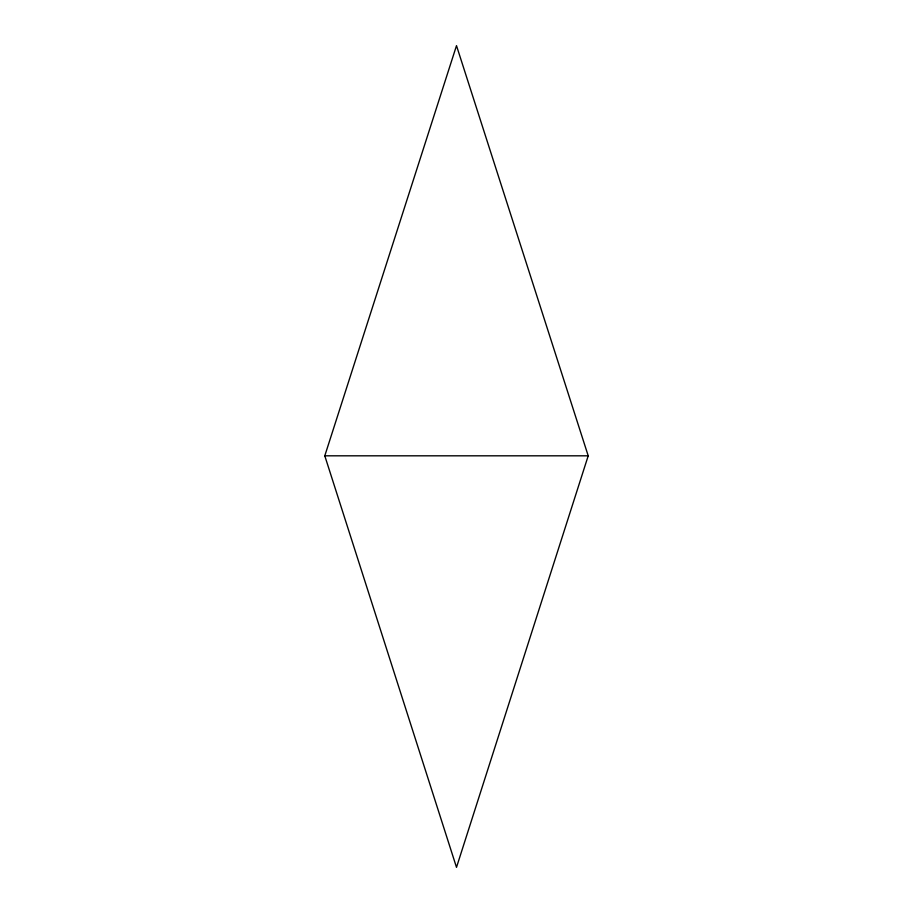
<?xml version="1.0" encoding="UTF-8"?>
<svg xmlns="http://www.w3.org/2000/svg" width="913" height="913" viewBox="0 0 913 913"><rect width="100%" height="100%" fill="white"/><g stroke="black" fill="none" stroke-linecap="round" stroke-linejoin="round"><path stroke-width="1.37" d="M324.788 455.815L456.5 45.65L588.212 455.815L456.5 867.35L324.788 455.815L588.212 455.815"/></g></svg>
